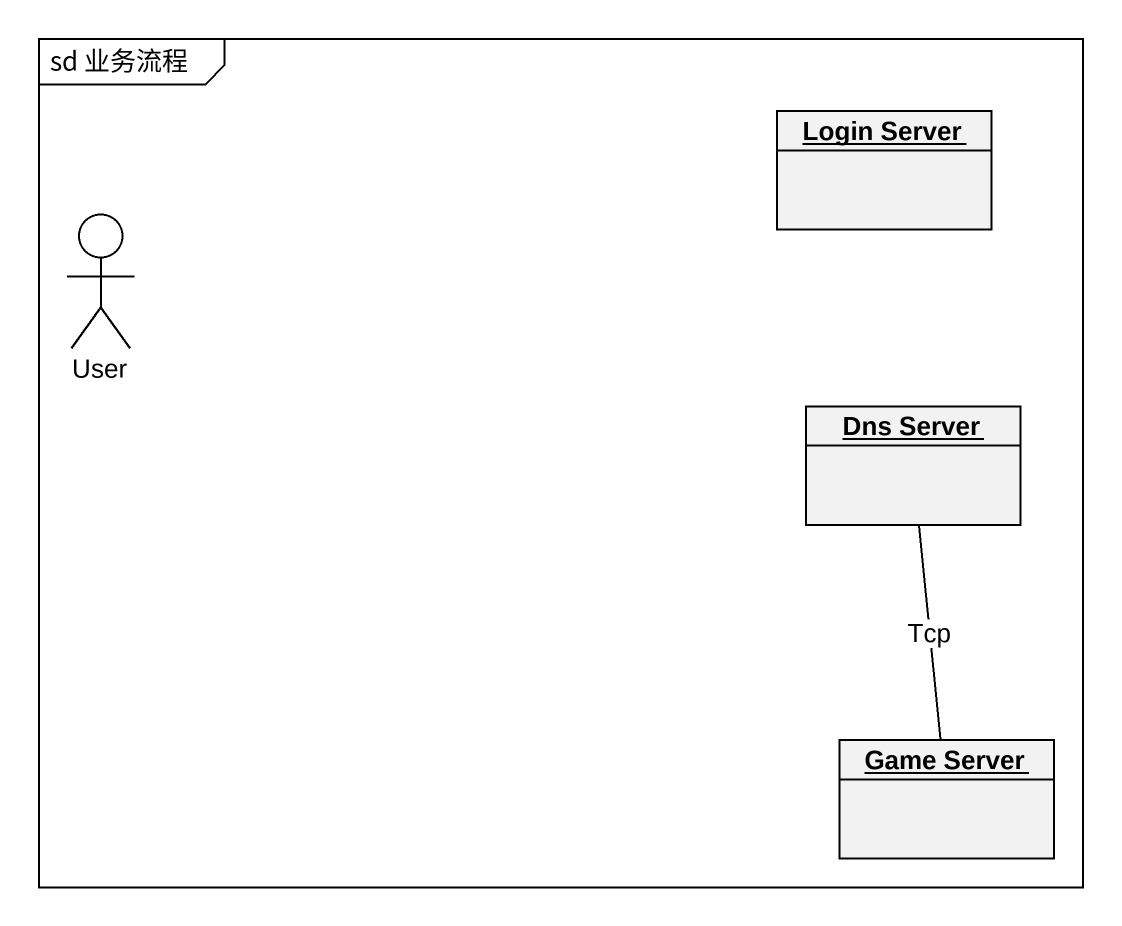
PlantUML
@startuml
mainframe sd 业务流程
allowmixing
hide circle
hide empty members
object "Login Server" as Login_Server
actor User
object "Dns Server" as Dns_Server
object "Game Server" as Game_Server
Game_Server -up- Dns_Server : Tcp
@enduml
